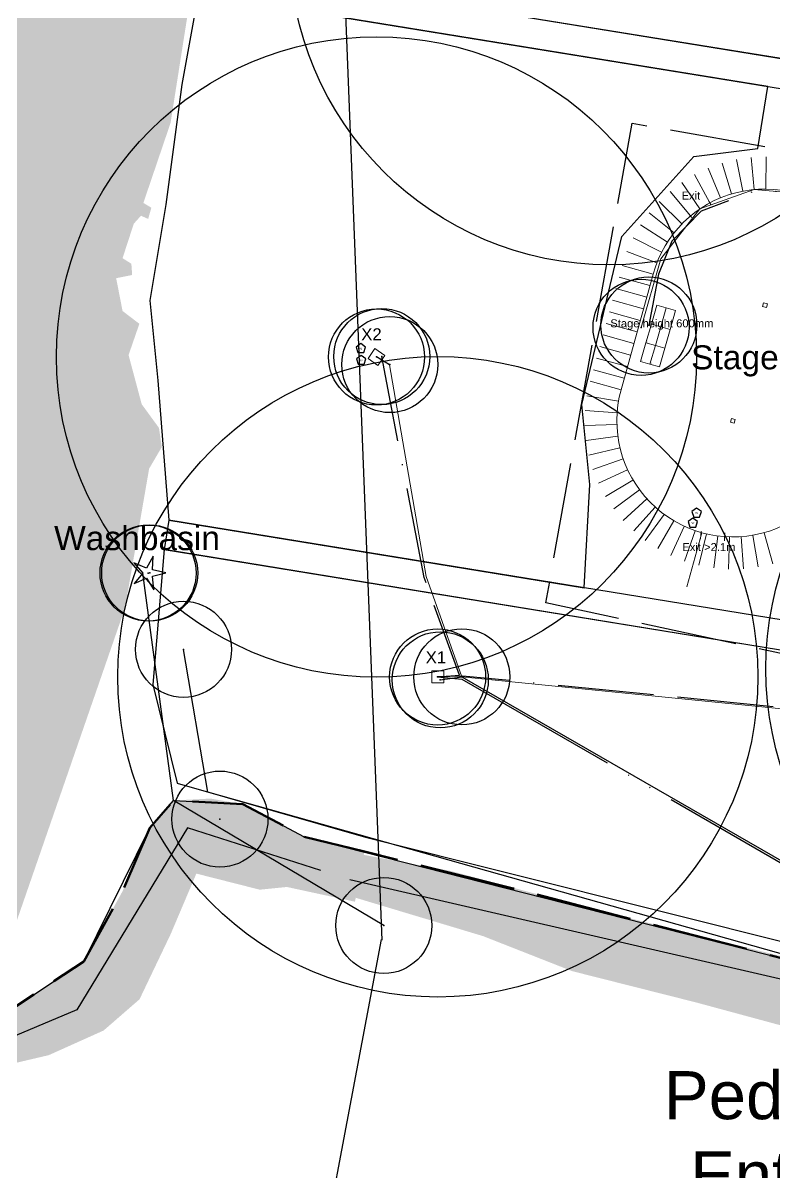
# Model space of a CAD drawing. Header units: metres. Extents: x 372109 to 376137, y 236217 to 239160.
# Drawn here: x 374039.2 to 374133, y 237912 to 238055.7 of the extents above; entities that cross this region are included whole.
import ezdxf

# ---------------------------------------------------------------- set-up
doc = ezdxf.new("R2010")
doc.units = ezdxf.units.M
doc.header["$MEASUREMENT"] = 0
doc.header["$PDMODE"] = 32
doc.header["$PDSIZE"] = 12
for name, pattern in [('ACAD_ISO02W100', [15, 12, -3]), ('ACAD_ISO05W100', [33, 24, -3, 0, -3, 0, -3]), ('ACAD_ISO11W100', [33, 12, -3, 12, -3, 0, -3])]:
    doc.linetypes.add(name, pattern=pattern)
for name, color, linetype, lineweight, true_color in [('Areas ... Camping', 96, 'Continuous', 25, 0x008000), ('Fire ... Water Extinguisher', 1, 'Continuous', 25, 0xff0000), ('Heras (perimeter)', 16, 'Continuous', 25, 0x800000), ('Labels', 18, 'Continuous', 25, 0x000000), ('Labels ... Gate Labels', 18, 'Continuous', 25, 0x000000), ('License ... Film', 6, 'ACAD_ISO02W100', 25, 0xff00ff), ('License ... Labels', 18, 'Continuous', 25, 0x000000), ('License ... License Boundary', 1, 'ACAD_ISO02W100', 50, 0xff0000), ('Natural ... Hedges', 96, 'Continuous', 25, 0x008000), ('Natural ... Trees', 96, 'Continuous', 25, 0x008000), ('Natural ... Water', 176, 'Continuous', 25, 0x000080), ('NOC ... Copper', 9, 'ACAD_ISO05W100', 25, 0xc0c0c0), ('NOC ... DK', 18, 'Continuous', 13, 0x000000), ('NOC ... DK Names', 18, 'Continuous', 25, 0x000000), ('NOC ... DK Radius', 216, 'Continuous', 25, 0x800080), ('NOC ... Fibre', 2, 'ACAD_ISO11W100', 25, 0xffff00), ('NOC ... Switch', 30, 'Continuous', 25, 0xff7f00), ('Paths ... Fire', 253, 'Continuous', 25, 0xa0a0a4), ('Paths ... Roads', 56, 'Continuous', 25, 0x808000), ('Power ... 32', 5, 'Continuous', 25, 0x0000ff), ('Power ... 63-3', 20, 'Continuous', 13, 0xfd5b07), ('Power ... Distro', 3, 'Continuous', 25, 0x00ff00), ('Services ... Water Lines', 5, 'Continuous', 25, 0x0000ff), ('Services ... Water Points', 5, 'Continuous', 25, 0x0000ff), ('Structures', 18, 'Continuous', 18, 0x000000), ('Structures ... Exits', 18, 'Continuous', 5, 0x000000), ('Structures ... Guys & Poles', 253, 'Continuous', 9, 0xa0a0a4), ('Structures ... Internal', 9, 'Continuous', 0, 0xc0c0c0), ('Water ... Labels', 136, 'Continuous', 25, 0x008080), ('Water ... Pipes', 136, 'Continuous', 25, 0x008080), ('Water ... Points', 136, 'Continuous', 25, 0x008080)]:
    doc.layers.add(name, color=color, linetype=linetype, lineweight=lineweight, true_color=true_color)
doc.styles.add('textstyle103', font='Arial.ttf')
doc.styles.add('textstyle119', font='Arial.ttf')
doc.styles.add('textstyle12', font='')
doc.styles.add('textstyle121', font='Arial.ttf')
doc.styles.add('textstyle156', font='Arial.ttf')
doc.styles.add('textstyle157', font='Arial.ttf')
doc.styles.add('textstyle17', font='Arial.ttf')
doc.styles.add('textstyle171', font='Arial.ttf')
doc.styles.add('textstyle53', font='Arial.ttf')
doc.styles.add('textstyle93', font='Arial.ttf')
doc.styles.get('textstyle12').set_extended_font_data('Liberation Sans')

# ---------------------------------------------------------------- blocks, each defined once
blk = doc.blocks.new('Fire Extinguisher - Water')
at = {"layer": 'Fire ... Water Extinguisher'}
for p, q in [((0, 0.62), (-0.59, 0.19)), ((-0.59, 0.19), (-0.37, -0.5)), ((0.59, 0.19), (0, 0.62)), ((0.37, -0.5), (0.59, 0.19)), ((-0.37, -0.5), (0.37, -0.5))]:
    blk.add_line(p, q, dxfattribs=at)
at = {"layer": 'Fire ... Water Extinguisher', "insert": (0, 0), "char_height": 0.05, "attachment_point": 5, "style": 'textstyle17'}
blk.add_mtext('\\H0.25;W', dxfattribs=at)
blk = doc.blocks.new('4x8ft stage')
at = {"layer": 'Structures ... Internal'}
for p, q in [((1.22, 0.61), (-1.22, 0.61)), ((-1.22, 0.61), (-1.22, -0.61)), ((1.22, -0.61), (1.22, 0.61)), ((-1.22, -0.61), (1.22, -0.61))]:
    blk.add_line(p, q, dxfattribs=at)
at = {"layer": 'Structures ... Internal', "insert": (-1.17, 0.56), "char_height": 0.1, "attachment_point": 1, "style": 'textstyle12'}
blk.add_mtext('4×8', dxfattribs=at)

msp = doc.modelspace()

# ---------------------------------------------------------------- hatches: boundary and pattern name
at = {"layer": 'Natural ... Hedges', "transparency": 33554687}
for points in [[(374074.32, 237954.02), (374072.14, 237947.75), (374068.75, 237947.41), (374060.83, 237949.42), (374057.63, 237941.88), (374053.73, 237933.72), (374049.24, 237929.82), (374042.38, 237926.74), (374031.26, 237924.14), (374027.59, 237925.79), (374036.7, 237931.59), (374046.75, 237938.45), (374051.6, 237947.2), (374055.03, 237955.12), (374057.99, 237958.55), (374062.6, 237958.79), (374066.62, 237958.08)], [(374081.75, 237951.76), (374080.74, 237946.4), (374096.66, 237941.61), (374107.78, 237937.24), (374123.27, 237933.33), (374134.62, 237930.26), (374138.64, 237929.19), (374142.09, 237931.52), (374143.03, 237936.25), (374133.79, 237939.13), (374108.84, 237945.4), (374092.52, 237949.77)]]:
    msp.add_hatch(color=256, dxfattribs=at).paths.add_polyline_path(points, flags=0)
at = {"layer": 'Natural ... Water', "transparency": 33554687}
msp.add_hatch(color=256, dxfattribs=at).paths.add_polyline_path([(374057.21, 238077.69), (374059.71, 238076.09), (374060.41, 238060.99), (374057.61, 238043.19), (374054.21, 238033.19), (374055.21, 238032.59), (374054.81, 238031.19), (374053.91, 238031.59), (374053.01, 238030.59), (374051.61, 238026.29), (374052.71, 238025.59), (374052.81, 238024.19), (374050.81, 238023.79), (374051.61, 238019.69), (374053.71, 238018.09), (374052.36, 238014.19), (374054, 238008.05), (374056.16, 238005.09), (374056.51, 238002.69), (374054.93, 238000), (374051.92, 237982.61), (374038.42, 237943.61), (374035.62, 237940.01), (374030.82, 237936.91), (374026.42, 237935.21), (374024.42, 237935.51), (374020.22, 237937.21), (374014.42, 237942.41), (374009.42, 237950.31), (374004.32, 237962.71), (374003.12, 237967.51), (374002.22, 237979.91), (374002.65, 238000), (374003.94, 238008.87), (374009.31, 238024.49), (374014.01, 238035.49), (374036.88, 238073.57), (374039.08, 238076.15), (374043.3, 238078.37), (374050.15, 238078.61)], flags=0)
at = {"layer": 'Paths ... Roads', "transparency": 33554687}
msp.add_hatch(color=256, dxfattribs=at).paths.add_polyline_path([(374074.32, 237954.02), (374072.14, 237947.75), (374080.65, 237945.91), (374081.83, 237952.18)], flags=0)

# ---------------------------------------------------------------- linework, layer by layer
at = {"layer": 'Areas ... Camping', "flags": 128}
for points in [[(374061, 238063), (374069.15, 238090.77), (374071.45, 238099.01), (374168.92, 238090.01), (374161.58, 238046.76), (374061, 238063)], [(374068.1, 238058.15), (374061, 238059), (374059, 238048), (374057, 238033), (374055, 238021), (374056, 238011), (374057.39, 237993.55), (374109.28, 237985.12), (374110, 237998), (374109, 238008), (374114, 238029), (374123, 238039), (374131, 238040), (374132.26, 238047.73), (374068.1, 238058.15)], [(374055.41, 237973.04), (374058.44, 237960.7), (374081.95, 237953.98), (374136.49, 237940.33), (374142, 237976), (374056.79, 237989.9), (374055.41, 237973.04)]]:
    msp.add_lwpolyline(points, close=True, dxfattribs=at)
at = {"layer": 'Heras (perimeter)', "flags": 128}
msp.add_lwpolyline([(374003.72, 237965.11), (374001.89, 237943.92), (374006.51, 237936.07), (374027.59, 237925.79), (374046.75, 237938.45), (374055.03, 237955.12), (374057.99, 237958.55), (374066.62, 237958.08), (374074.32, 237954.02), (374134.45, 237938.74), (374162.92, 237931.43), (374189.48, 237925.74), (374224.02, 237917.69), (374225.21, 237917.77), (374227.59, 237924.16), (374236.72, 237922.36), (374283, 237957), (374286.33, 237963.18), (374301.43, 237960.2), (374350.62, 238084.29), (374367.43, 238144.1), (374378.12, 238242.25), (374380, 238256), (374391, 238257)], dxfattribs=at)
at = {"layer": 'License ... Film', "flags": 128}
msp.add_lwpolyline([(374152.22, 238036.66), (374140.66, 237975.45), (374104.5, 237983.22), (374115.31, 238043.15)], close=True, dxfattribs=at)
at = {"layer": 'License ... License Boundary', "flags": 128}
msp.add_lwpolyline([(374191.54, 238455.62), (374198.75, 238453.27), (374202.8, 238449.22), (374203.12, 238443.96), (374200.05, 238438.7), (374197.29, 238434.97), (374188.63, 238427.04), (374181.74, 238422.91), (374180.21, 238402.42), (374174.78, 238385.58), (374166.44, 238370.51), (374158.59, 238361.36), (374160.04, 238344.92), (374159.4, 238330.75), (374153.65, 238324.52), (374151.86, 238310.35), (374135.83, 238290.91), (374130.81, 238274.72), (374130.62, 238258.86), (374133.42, 238247.48), (374130.92, 238230.28), (374131.05, 238216.12), (374127.88, 238208.87), (374119.34, 238199.9), (374107.1, 238191.12), (374103.14, 238189.29), (374096.6, 238192.89), (374092.31, 238179.02), (374099.96, 238175.6), (374102.16, 238169.42), (374103.22, 238162.44), (374102.04, 238157.71), (374099.06, 238152.99), (374096.6, 238144.11), (374094.35, 238138.79), (374082.05, 238119.57), (374075.08, 238110.94), (374070.35, 238101.48), (374066.8, 238091.9), (374058.99, 238087.76), (374051.37, 238086.85), (374042.95, 238084.5), (374025.7, 238072.44), (374011.13, 238061.1), (374003.27, 238042.07), (373997.6, 238031.79), (373997.93, 238021.74), (373998.74, 238015.27), (373990.72, 237997.77), (373993.96, 237987.17), (373994.44, 237967.33), (373997.28, 237951.78), (374006.51, 237936.07), (374018.01, 237930.32), (374027.59, 237925.79), (374046.75, 237938.45), (374051.6, 237947.2), (374055.03, 237955.12), (374057.99, 237958.55), (374066.62, 237958.08), (374074.32, 237954.02), (374081.83, 237952.18), (374100.44, 237947.57), (374134.45, 237938.74), (374153.4, 237933.64), (374181.66, 237927.16), (374207.33, 237920.93), (374224.02, 237917.69), (374225.21, 237917.77), (374227.59, 237924.16), (374236.72, 237922.36), (374242.88, 237936.88), (374251.71, 237957.29), (374257.05, 237969.03), (374301.43, 237960.2), (374350.07, 238081.85), (374367.43, 238144.1), (374373.26, 238201.59), (374378.12, 238242.25), (374377.47, 238290.02), (374377.95, 238296.18), (374399.01, 238291.64), (374454.73, 238276.03), (374505.01, 238380.71), (374430, 238410), (374415.05, 238418.16), (374382.22, 238433.54), (374364.22, 238444.46), (374191.87, 238462.99)], close=True, dxfattribs=at)
at = {"layer": 'Natural ... Trees'}
msp.add_point((374063.78, 237956.23), dxfattribs=at)
at = {"layer": 'Natural ... Water'}
for points in [[(374076.4, 237949.8), (374059.74, 237955.15), (374045.9, 237932.39), (374031.54, 237926.35)], [(374080, 237948.7), (374227.98, 237914.6)]]:
    msp.add_lwpolyline(points, dxfattribs=at)
at = {"layer": 'NOC ... Copper', "flags": 128}
for points in [[(374144.3, 238015.49), (374145.43, 238015.54), (374146.04, 238018.47), (374146, 238022), (374143.33, 238029.08), (374139.1, 238032.8), (374134.53, 238034.59), (374130.7, 238034.7), (374123.92, 238032.18), (374120.23, 238028.4), (374118.6, 238024.31), (374117.38, 238017.94)], [(374090.98, 237973.98), (374094, 237973.7), (374141.1, 237946.6), (374141.57, 237941.26)]]:
    msp.add_lwpolyline(points, dxfattribs=at)
at = {"layer": 'NOC ... DK', "flags": 128}
for points in [[(374083.52, 238012.9), (374084.38, 238014.13), (374083.15, 238014.99), (374082.29, 238013.76)], [(374090.25, 237973.25), (374091.75, 237973.25), (374091.75, 237974.75), (374090.25, 237974.75)]]:
    msp.add_lwpolyline(points, close=True, dxfattribs=at)
at = {"layer": 'NOC ... DK Radius'}
for centre in [(374112.45, 238065.45), (374083.34, 238013.95), (374172, 237975), (374091, 237974)]:
    msp.add_circle(centre, 40, dxfattribs=at)
at = {"layer": 'NOC ... Fibre', "flags": 128}
for points in [[(374144.3, 238015.49), (374144.31, 238015.46), (374144.72, 238015.38), (374153.8, 238013.5), (374143.91, 237969.18), (374094.1, 237974.1), (374090.98, 237973.98)], [(374090.98, 237973.98), (374093.7, 237974.2), (374089.3, 237986.4), (374084, 238014)]]:
    msp.add_lwpolyline(points, dxfattribs=at)
at = {"layer": 'NOC ... Switch'}
for p in [(374117.38, 238017.94), (374084, 238014), (374090.98, 237973.98)]:
    msp.add_point(p, dxfattribs=at)
at = {"layer": 'Paths ... Fire', "flags": 128}
for points in [[(374161.01, 238043.06), (374161.6, 238046.71), (374068.7, 238061.81), (374068.1, 238058.15)], [(374149.7, 237974.8), (374150.29, 237978.45), (374057.39, 237993.55), (374056.79, 237989.9)]]:
    msp.add_lwpolyline(points, close=True, dxfattribs=at)
at = {"layer": 'Power ... 32'}
for p, q in [((374084.97, 238012.95), (374083.34, 238013.95)), ((374091.31, 237973.62), (374094, 237974))]:
    msp.add_line(p, q, dxfattribs=at)
at = {"layer": 'Power ... 32', "flags": 128}
msp.add_lwpolyline([(374094, 237974), (374141.41, 237946.71), (374141.95, 237940.62)], dxfattribs=at)
at = {"layer": 'Power ... 63-3', "flags": 128}
for points in [[(374154, 238014), (374145.88, 238018.2), (374145.88, 238021.2), (374143.88, 238028.2), (374139.88, 238032.2), (374135.76, 238034.4), (374130.55, 238034.88), (374123.75, 238032.44), (374118.88, 238026.2), (374116.4, 238017.65)], [(374094, 237974), (374089.56, 237986.54), (374089.56, 237986.54), (374084.97, 238012.95)], [(374154, 238014), (374144, 237969), (374094, 237974)]]:
    msp.add_lwpolyline(points, dxfattribs=at)
at = {"layer": 'Power ... Distro'}
for p in [(374116.4, 238017.65), (374083.34, 238013.95), (374085, 238013), (374094, 237974), (374091.31, 237973.62)]:
    msp.add_point(p, dxfattribs=at)
at = {"layer": 'Services ... Water Lines'}
for points in [[(374077.47, 238105.03), (374077.79, 238099.32), (374084, 237941.1)], [(374191.99, 237923.02), (374062.27, 237959.58), (374059.23, 237977.43)], [(374083.93, 237941.2), (374072.8, 237882.17), (374055.63, 237799.38), (374032.27, 237688.82)]]:
    msp.add_lwpolyline(points, dxfattribs=at)
at = {"layer": 'Services ... Water Points'}
for p in [(374059.23, 237977.43), (374084.25, 237942.94)]:
    msp.add_point(p, dxfattribs=at)
at = {"layer": 'Structures', "flags": 128}
msp.add_lwpolyline([(374141.85, 238002.1), (374145.86, 238016.55, 1), (374117.91, 238024.3), (374113.9, 238009.85, 1)], format="xyb", close=True, dxfattribs=at)
for points in [[(374132.06, 238020.12), (374132.19, 238020.6), (374131.71, 238020.73), (374131.58, 238020.25)], [(374128.05, 238005.66), (374128.18, 238006.15), (374127.7, 238006.28), (374127.57, 238005.8)]]:
    msp.add_lwpolyline(points, close=True, dxfattribs=at)
at = {"layer": 'Structures ... Exits'}
for p, q in [((374124.88, 238033.42), (374125.11, 238032.98)), ((374122.42, 238031.75), (374122.74, 238031.37)), ((374123.83, 237991.21), (374123.9, 237992.21)), ((374126.82, 237991), (374126.89, 237992))]:
    msp.add_line(p, q, dxfattribs=at)
at = {"layer": 'Structures ... Guys & Poles'}
for p, q in [((374130.55, 238034.88), (374130.18, 238038.86)), ((374132.01, 238034.94), (374132.04, 238038.94)), ((374126.31, 238033.83), (374124.78, 238037.52)), ((374127.69, 238034.32), (374126.53, 238038.15)), ((374129.11, 238034.67), (374128.34, 238038.6)), ((374125, 238033.2), (374123.1, 238036.72)), ((374122.58, 238031.56), (374120.02, 238034.63)), ((374123.75, 238032.44), (374121.5, 238035.75)), ((374121.51, 238030.57), (374118.65, 238033.36)), ((374120.55, 238029.47), (374117.42, 238031.97)), ((374119.69, 238028.29), (374116.33, 238030.45)), ((374118.97, 238027.02), (374115.4, 238028.84)), ((374118.37, 238025.69), (374114.64, 238027.14)), ((374117.91, 238024.3), (374114.06, 238025.37)), ((374117.51, 238022.86), (374113.66, 238023.93)), ((374117.11, 238021.41), (374113.25, 238022.48)), ((374116.71, 238019.97), (374112.85, 238021.03)), ((374116.31, 238018.52), (374112.45, 238019.59)), ((374115.91, 238017.07), (374112.05, 238018.14)), ((374115.51, 238015.63), (374111.65, 238016.7)), ((374115.1, 238014.18), (374111.25, 238015.25)), ((374114.7, 238012.74), (374110.85, 238013.81)), ((374114.3, 238011.29), (374110.45, 238012.36)), ((374113.9, 238009.85), (374110.05, 238010.92)), ((374113.58, 238008.42), (374109.64, 238009.1)), ((374113.41, 238006.97), (374109.42, 238007.25)), ((374113.38, 238005.51), (374109.38, 238005.39)), ((374113.5, 238004.06), (374109.53, 238003.53)), ((374113.76, 238002.62), (374109.87, 238001.7)), ((374114.17, 238001.22), (374110.39, 237999.91)), ((374114.71, 237999.87), (374111.09, 237998.18)), ((374115.39, 237998.57), (374111.95, 237996.53)), ((374116.2, 237997.35), (374112.98, 237994.98)), ((374117.12, 237996.22), (374114.16, 237993.54)), ((374118.16, 237995.19), (374115.48, 237992.22)), ((374119.29, 237994.27), (374116.92, 237991.04)), ((374120.51, 237993.47), (374118.48, 237990.02)), ((374121.8, 237992.79), (374120.13, 237989.15)), ((374123.15, 237992.24), (374121.85, 237988.46)), ((374122.13, 237985.25), (374124, 237992)), ((374124.56, 237991.84), (374123.64, 237987.94)), ((374125.99, 237991.57), (374125.48, 237987.61)), ((374127.45, 237991.46), (374127.33, 237987.46)), ((374128.91, 237991.49), (374129.2, 237987.5)), ((374130.36, 237991.67), (374131.05, 237987.72)), ((374131.78, 237991.99), (374132.86, 237988.13))]:
    msp.add_line(p, q, dxfattribs=at)
at = {"layer": 'Water ... Pipes', "flags": 128}
msp.add_lwpolyline([(374084.25, 237942.94), (374057.99, 237958.55), (374054.13, 237986.95)], dxfattribs=at)
at = {"layer": 'Water ... Points', "flags": 128}
msp.add_lwpolyline([(374054.58, 237987.59), (374053, 237988.22), (374054.13, 237986.95), (374053.05, 237985.64), (374054.61, 237986.32), (374055.52, 237984.88), (374055.35, 237986.58), (374057, 237987), (374055.33, 237987.36), (374055.44, 237989.06)], close=True, dxfattribs=at)
at = {"layer": 'Water ... Points'}
for p in [(374054.8, 237986.96), (374055, 237986.97)]:
    msp.add_point(p, dxfattribs=at)

# ---------------------------------------------------------------- block references
at = {"layer": 'Fire ... Water Extinguisher'}
for p in [(374081.37, 238014.99), (374081.43, 238013.53), (374123.35, 237994.45), (374122.88, 237993.2)]:
    msp.add_blockref('Fire Extinguisher - Water', p, dxfattribs=at)
at = {"layer": 'Structures ... Internal', "rotation": 74, "row_count": 2, "column_count": 3, "row_spacing": 1.22, "column_spacing": 2.44}
msp.add_blockref('4x8ft stage', (374118.44, 238014.04), dxfattribs=at)

# ---------------------------------------------------------------- texts
at = {"layer": 'Labels', "insert": (374130.11, 238013.45), "char_height": 3, "attachment_point": 5, "style": 'textstyle53'}
msp.add_mtext('Stage A', dxfattribs=at)
at = {"layer": 'Labels ... Gate Labels', "insert": (374139.3, 237916.7), "char_height": 6, "attachment_point": 5, "style": 'textstyle93'}
msp.add_mtext('Pedestrian\\PEntrance', dxfattribs=at)
at = {"layer": 'License ... Labels', "insert": (374119, 238018), "char_height": 1, "attachment_point": 5, "style": 'textstyle103'}
msp.add_mtext('Stage height 600mm', dxfattribs=at)
at = {"layer": 'NOC ... DK Names', "char_height": 1.5, "attachment_point": 5}
for s, insert, style in [('X2', (374082.71, 238016.78), 'textstyle157'), ('X1', (374090.77, 237976.43), 'textstyle156')]:
    msp.add_mtext(s, dxfattribs=dict(at, insert=insert, style=style))
at = {"layer": 'Structures ... Exits', "char_height": 1, "attachment_point": 5}
for s, insert, style in [('Exit', (374122.63, 238034.1), 'textstyle119'), ('Exit >2.1m', (374124.88, 237990.2), 'textstyle121')]:
    msp.add_mtext(s, dxfattribs=dict(at, insert=insert, style=style))
at = {"layer": 'Water ... Labels', "insert": (374053.42, 237991.3), "char_height": 3, "attachment_point": 5, "style": 'textstyle171'}
msp.add_mtext('Washbasin', dxfattribs=at)

doc.saveas('drawing.dxf')
